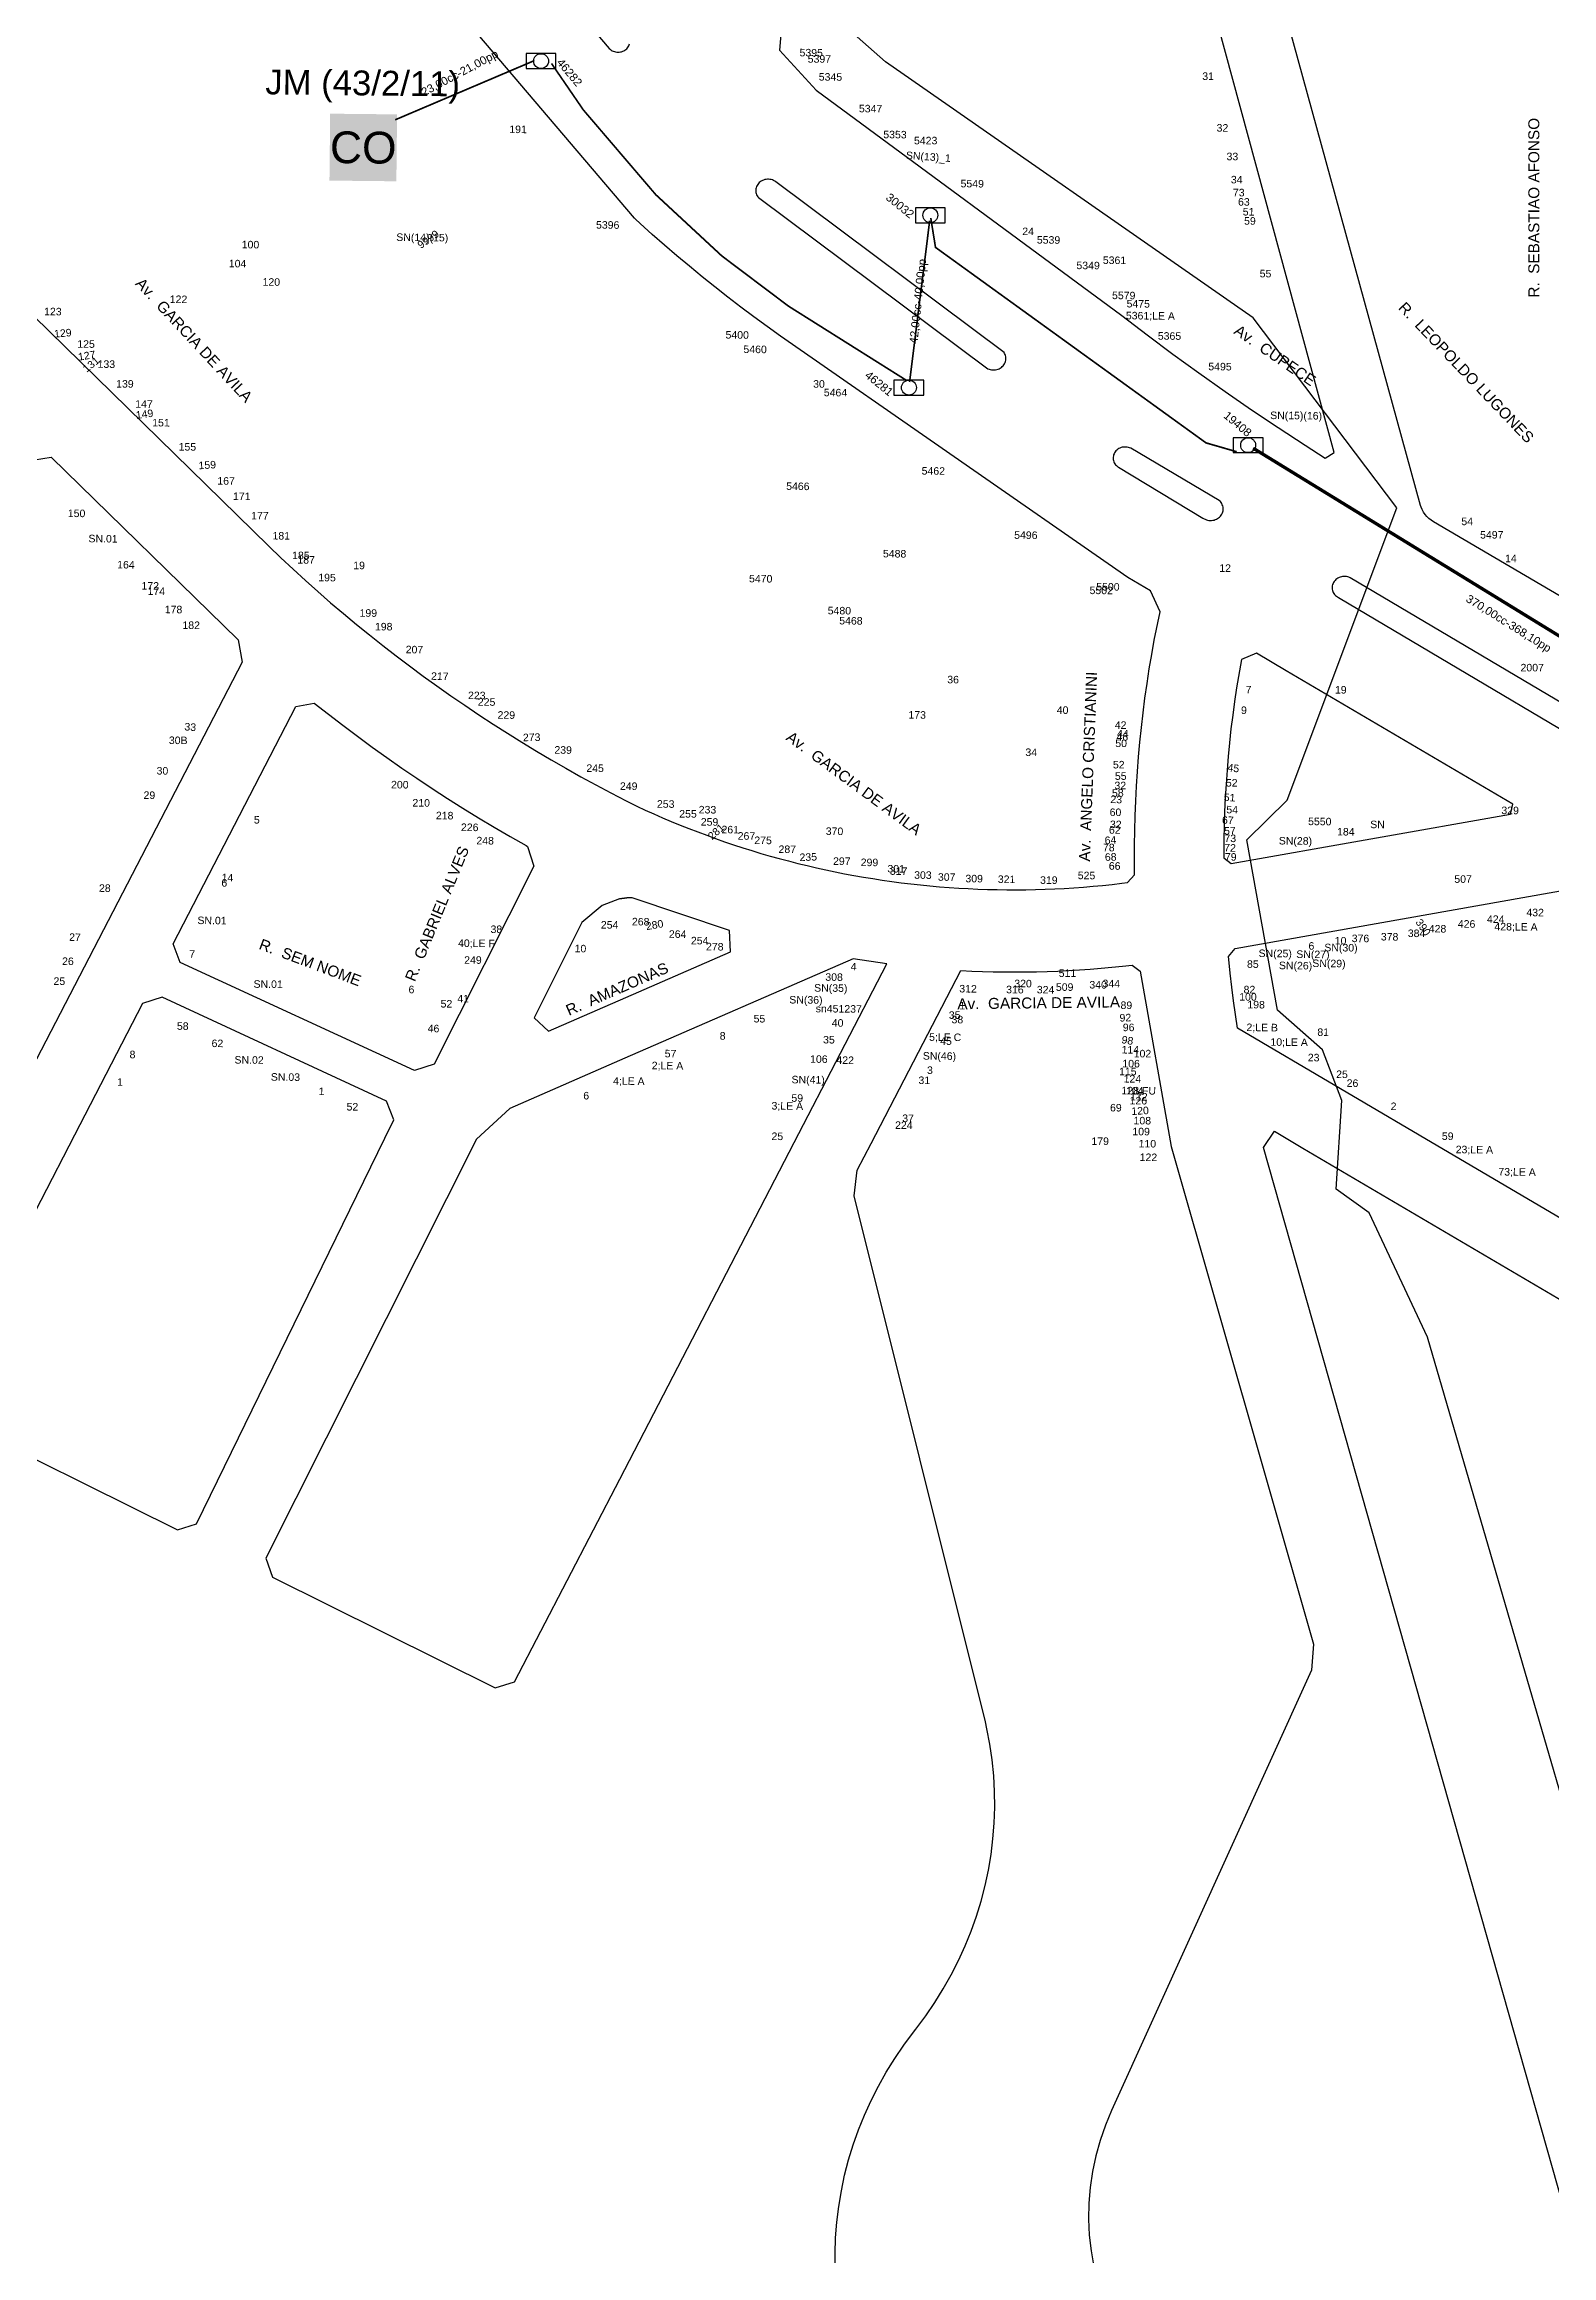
# Model space of a CAD drawing. Header units: millimetres. Extents: x -46.6554 to -46.6319, y -23.689 to -23.6746.
# Drawn here: x -46.640212 to -46.637729, y -23.684082 to -23.680438 of the extents above; entities that cross this region are included whole.
import ezdxf
from ezdxf.enums import TextEntityAlignment as Align

# ---------------------------------------------------------------- set-up
doc = ezdxf.new("R2010")
doc.units = ezdxf.units.MM
for name, color, linetype in [('building_parcel_Line', 7, 'Continuous'), ('Duct_Bank_label', 7, 'Continuous'), ('Line_of_Ducts', 7, 'Continuous'), ('Lot_label', 7, 'Continuous'), ('Manhole', 7, 'Continuous'), ('Manhole_label', 7, 'Continuous'), ('Site_Holder', 7, 'Continuous'), ('Site_Holder_label', 7, 'Continuous'), ('Street_label', 7, 'Continuous')]:
    doc.layers.add(name, color=color, linetype=linetype)
doc.styles.add('SansSerif', font='sanss___.ttf', dxfattribs={"height": 8})
doc.styles.get("Standard").update_dxf_attribs({"font": 'arial.ttf', "height": 1.006})

# ---------------------------------------------------------------- blocks, each defined once
blk = doc.blocks.new('MANHOLE_USA')
at = {"color": 0, "linetype": 'ByBlock'}
for p, q in [((1.82, 0.91), (-1.82, 0.91)), ((-1.82, 0.91), (-1.82, -0.91)), ((1.82, -0.91), (1.82, 0.91)), ((-1.82, -0.91), (1.82, -0.91))]:
    blk.add_line(p, q, dxfattribs=at)
blk.add_circle((0, 0), 0.908, dxfattribs=at)
blk = doc.blocks.new('CO_HEADEND')
at = {"linetype": 'Continuous'}
blk.add_hatch(color=0, dxfattribs=at).paths.add_polyline_path([(-0.00769, 0.00783), (-0.00769, -0.00817), (0.00831, -0.00817), (0.00831, 0.00783)])
at = {"color": 250, "linetype": 'Continuous', "style": 'SansSerif'}
blk.add_text('CO', height=0.0076, dxfattribs=at).set_placement((0.00031, -0.00017), align=Align.MIDDLE_CENTER)

msp = doc.modelspace()

# ---------------------------------------------------------------- linework, layer by layer
at = {"layer": 'building_parcel_Line', "color": 7, "linetype": 'Continuous', "transparency": 33554687}
for points in [[(-46.6375121, -23.6840142), (-46.6379333, -23.6825686), (-46.6380294, -23.6823639), (-46.6380841, -23.6823246), (-46.6380746, -23.6821786), (-46.6381063, -23.6820951), (-46.6381806, -23.68203), (-46.6382313, -23.6817494), (-46.6381648, -23.681684), (-46.6379838, -23.6812023), (-46.6382207, -23.6808891), (-46.6388264, -23.6804675), (-46.6390778, -23.6802448), (-46.6398857, -23.6792439), (-46.6403538, -23.6786957), (-46.6405798, -23.6784228), (-46.640765, -23.6782052)], [(-46.6404631, -23.6806586), (-46.6398426, -23.6812653), (-46.6398227, -23.6812844), (-46.6398025, -23.6813032), (-46.6397821, -23.6813219), (-46.6397614, -23.6813403), (-46.6397405, -23.6813585), (-46.6397194, -23.6813764), (-46.6396981, -23.6813942), (-46.6396765, -23.6814117), (-46.6396548, -23.681429), (-46.6396328, -23.681446), (-46.6396106, -23.6814628), (-46.6395881, -23.6814794), (-46.6395655, -23.6814957), (-46.6395427, -23.6815118), (-46.6395197, -23.6815276), (-46.6394964, -23.6815432), (-46.639473, -23.6815585), (-46.6394494, -23.6815736), (-46.6394256, -23.6815884), (-46.6394016, -23.681603), (-46.6393774, -23.6816173), (-46.6393531, -23.6816314), (-46.6393285, -23.6816452), (-46.6393038, -23.6816587), (-46.639279, -23.681672), (-46.6392539, -23.6816849), (-46.6392503, -23.6816868), (-46.6392363, -23.6816935), (-46.6392222, -23.6817001), (-46.6392079, -23.6817065), (-46.6391936, -23.6817128), (-46.6391793, -23.6817189), (-46.6391648, -23.6817249), (-46.6391503, -23.6817307), (-46.6391357, -23.6817363), (-46.639121, -23.6817418), (-46.6391063, -23.6817472), (-46.6390915, -23.6817524), (-46.6390766, -23.6817574), (-46.6390617, -23.6817622), (-46.6390467, -23.6817669), (-46.6390317, -23.6817715), (-46.6390166, -23.6817759), (-46.6390014, -23.6817801), (-46.6389862, -23.6817841), (-46.6389709, -23.681788), (-46.6389556, -23.6817918), (-46.6389403, -23.6817953), (-46.6389249, -23.6817987), (-46.6389094, -23.681802), (-46.6388939, -23.681805), (-46.6388784, -23.6818079), (-46.6388629, -23.6818107), (-46.6388473, -23.6818132), (-46.6388317, -23.6818156), (-46.638816, -23.6818179), (-46.6388003, -23.6818199), (-46.6387846, -23.6818218), (-46.6387689, -23.6818236), (-46.6387532, -23.6818251), (-46.6387374, -23.6818265), (-46.6387216, -23.6818277), (-46.6387058, -23.6818288), (-46.63869, -23.6818297), (-46.6386742, -23.6818304), (-46.6386584, -23.6818309), (-46.6386426, -23.6818313), (-46.6386267, -23.6818315), (-46.6386109, -23.6818316), (-46.6385951, -23.6818314), (-46.6385792, -23.6818311), (-46.6385634, -23.6818307), (-46.6385476, -23.68183), (-46.6385318, -23.6818292), (-46.638516, -23.6818282), (-46.6385002, -23.6818271), (-46.6384844, -23.6818258), (-46.6384687, -23.6818243), (-46.6384529, -23.6818226), (-46.6384372, -23.6818208), (-46.6384279, -23.6818196), (-46.6384159, -23.6818067), (-46.6384162, -23.6817824), (-46.6384161, -23.6817581), (-46.6384158, -23.6817338), (-46.6384151, -23.6817095), (-46.6384142, -23.6816852), (-46.6384129, -23.681661), (-46.6384113, -23.6816367), (-46.6384094, -23.6816125), (-46.6384073, -23.6815883), (-46.6384048, -23.6815641), (-46.638402, -23.6815399), (-46.6383989, -23.6815158), (-46.6383955, -23.6814917), (-46.6383918, -23.6814677), (-46.6383877, -23.6814437), (-46.6383836, -23.6814204), (-46.6383739, -23.6813734), (-46.63839, -23.681339), (-46.6384273, -23.6813171), (-46.6389993, -23.6809194), (-46.6390214, -23.6809036), (-46.6390432, -23.6808877), (-46.6390649, -23.6808715), (-46.6390864, -23.680855), (-46.6391076, -23.6808383), (-46.6391287, -23.6808214), (-46.6391495, -23.6808043), (-46.6391701, -23.680787), (-46.6391905, -23.6807694), (-46.6392107, -23.6807516), (-46.6392306, -23.6807336), (-46.6392384, -23.6807265), (-46.6392399, -23.6807251), (-46.6392384, -23.6807265), (-46.6392399, -23.6807251), (-46.6392384, -23.6807265), (-46.6392399, -23.6807251), (-46.6398724, -23.6799811)], [(-46.6375541, -23.6814424), (-46.6379236, -23.6812253), (-46.6379276, -23.6812227), (-46.6379312, -23.6812198), (-46.6379346, -23.6812165), (-46.6379375, -23.681213), (-46.6379401, -23.6812092), (-46.6379422, -23.6812052), (-46.6379439, -23.681201), (-46.6379448, -23.6811983), (-46.6382082, -23.6802394), (-46.6382141, -23.6802157), (-46.6382216, -23.6801924), (-46.6382307, -23.6801696), (-46.6382414, -23.6801474), (-46.6382536, -23.6801259), (-46.6382673, -23.6801051), (-46.6382823, -23.6800852), (-46.6382988, -23.6800662), (-46.6383165, -23.6800482), (-46.6383354, -23.6800313), (-46.6383555, -23.6800156), (-46.6383766, -23.680001), (-46.6383832, -23.6799969)], [(-46.639582, -23.6800917), (-46.6392814, -23.6804454), (-46.63928, -23.6804467), (-46.6392784, -23.6804479), (-46.6392767, -23.680449), (-46.6392749, -23.6804498), (-46.6392731, -23.6804505), (-46.6392711, -23.680451), (-46.6392691, -23.6804514), (-46.6392671, -23.6804515), (-46.6392651, -23.6804514), (-46.6392631, -23.6804511), (-46.6392611, -23.6804507), (-46.6392592, -23.68045), (-46.6392574, -23.6804492), (-46.6392557, -23.6804482), (-46.6392541, -23.6804471), (-46.6392527, -23.6804458), (-46.6392514, -23.6804444), (-46.6392502, -23.6804428), (-46.6392493, -23.6804412), (-46.6392485, -23.6804394), (-46.639248, -23.6804376)], [(-46.6384372, -23.6808855), (-46.6383952, -23.6809174), (-46.6383529, -23.6809488), (-46.6383101, -23.6809799), (-46.6382669, -23.6810104), (-46.6382234, -23.6810405), (-46.6381795, -23.6810701), (-46.6381352, -23.6810992), (-46.638102, -23.6811206), (-46.6380873, -23.6811108), (-46.6383181, -23.6802612)], [(-46.6389985, -23.6804158), (-46.6390012, -23.6804479), (-46.6389405, -23.6805141), (-46.6384372, -23.6808855)], [(-46.6390072, -23.6806649), (-46.6390089, -23.6806638), (-46.6390107, -23.6806628), (-46.6390127, -23.680662), (-46.6390147, -23.6806614), (-46.6390168, -23.680661), (-46.6390189, -23.6806608), (-46.639021, -23.6806608), (-46.6390231, -23.6806611), (-46.6390252, -23.6806615), (-46.6390272, -23.6806621), (-46.6390291, -23.6806629), (-46.639031, -23.6806639), (-46.6390327, -23.680665), (-46.6390343, -23.6806664), (-46.6390357, -23.6806678), (-46.6390369, -23.6806694), (-46.639038, -23.6806711), (-46.6390388, -23.6806729), (-46.6390395, -23.6806748), (-46.6390399, -23.6806767), (-46.6390401, -23.6806786), (-46.6390401, -23.6806806), (-46.6390398, -23.6806825), (-46.6390394, -23.6806844), (-46.6390387, -23.6806863), (-46.6390378, -23.6806881), (-46.6390368, -23.6806898), (-46.6390357, -23.6806911), (-46.6386577, -23.6809731), (-46.6386557, -23.6809739), (-46.6386537, -23.6809745), (-46.6386516, -23.6809749), (-46.6386494, -23.6809751), (-46.6386473, -23.6809751), (-46.6386452, -23.6809749), (-46.6386431, -23.6809744), (-46.638641, -23.6809738), (-46.6386391, -23.680973), (-46.6386372, -23.680972), (-46.6386355, -23.6809709), (-46.6386339, -23.6809695), (-46.6386325, -23.6809681), (-46.6386312, -23.6809665), (-46.6386302, -23.6809648), (-46.6386293, -23.680963), (-46.6386287, -23.6809611), (-46.6386282, -23.6809591), (-46.638628, -23.6809572), (-46.638628, -23.6809552), (-46.6386283, -23.6809532), (-46.6386287, -23.6809513), (-46.6386294, -23.6809495), (-46.6386303, -23.6809477), (-46.638631, -23.6809465), (-46.6390072, -23.6806649)], [(-46.6404749, -23.6816), (-46.6402284, -23.6811229), (-46.6402011, -23.681119), (-46.6398928, -23.6814199), (-46.6398865, -23.6814567), (-46.6402806, -23.6822175)], [(-46.6382764, -23.6811904), (-46.6384223, -23.6811041), (-46.6384242, -23.6811033), (-46.6384261, -23.6811027), (-46.6384281, -23.6811023), (-46.6384302, -23.681102), (-46.6384322, -23.681102), (-46.6384343, -23.6811021), (-46.6384363, -23.6811025), (-46.6384383, -23.681103), (-46.6384402, -23.6811038), (-46.638442, -23.6811047), (-46.6384437, -23.6811057), (-46.6384453, -23.681107), (-46.6384467, -23.6811084), (-46.6384479, -23.6811099), (-46.638449, -23.6811115), (-46.6384499, -23.6811132), (-46.6384506, -23.681115), (-46.638451, -23.6811168), (-46.6384513, -23.6811187), (-46.6384514, -23.6811206), (-46.6384512, -23.6811225), (-46.6384508, -23.6811244), (-46.6384502, -23.6811262), (-46.6384494, -23.681128), (-46.6384484, -23.6811296), (-46.6384473, -23.6811312), (-46.6384459, -23.6811326), (-46.6384444, -23.6811339), (-46.6384428, -23.6811351), (-46.6384427, -23.6811351), (-46.6383034, -23.681219), (-46.6383016, -23.6812201), (-46.6382997, -23.6812211), (-46.6382977, -23.6812219), (-46.6382957, -23.6812225), (-46.6382936, -23.6812229), (-46.6382914, -23.681223), (-46.6382893, -23.681223), (-46.6382871, -23.6812228), (-46.638285, -23.6812224), (-46.638283, -23.6812217), (-46.638281, -23.6812209), (-46.6382792, -23.6812199), (-46.6382775, -23.6812187), (-46.6382759, -23.6812174), (-46.6382744, -23.6812159), (-46.6382732, -23.6812142), (-46.6382721, -23.6812125), (-46.6382713, -23.6812107), (-46.6382706, -23.6812088), (-46.6382702, -23.6812069), (-46.63827, -23.6812049), (-46.6382701, -23.6812029), (-46.6382703, -23.6812009), (-46.6382708, -23.681199), (-46.6382715, -23.6811971), (-46.6382724, -23.6811953), (-46.6382735, -23.6811936), (-46.6382747, -23.681192), (-46.6382762, -23.6811906), (-46.6382764, -23.6811904)], [(-46.6374635, -23.681671), (-46.638061, -23.6813176), (-46.6380629, -23.6813167), (-46.6380649, -23.6813161), (-46.6380669, -23.6813156), (-46.638069, -23.6813154), (-46.6380711, -23.6813153), (-46.6380732, -23.6813155), (-46.6380753, -23.6813159), (-46.6380773, -23.6813164), (-46.6380792, -23.6813172), (-46.6380811, -23.6813181), (-46.6380828, -23.6813192), (-46.6380844, -23.6813204), (-46.6380858, -23.6813219), (-46.6380871, -23.6813234), (-46.6380882, -23.681325), (-46.6380891, -23.6813268), (-46.6380898, -23.6813286), (-46.6380903, -23.6813305), (-46.6380906, -23.6813324), (-46.6380906, -23.6813344), (-46.6380904, -23.6813363), (-46.6380901, -23.6813382), (-46.6380895, -23.6813401), (-46.6380886, -23.6813418), (-46.6380876, -23.6813435), (-46.6380865, -23.6813451), (-46.6380851, -23.6813466), (-46.6380836, -23.6813479), (-46.6380819, -23.6813491), (-46.6380801, -23.6813501), (-46.6380799, -23.6813502), (-46.6374909, -23.6816993)], [(-46.6382399, -23.681452), (-46.638248, -23.6814987), (-46.6382513, -23.6815213), (-46.6382544, -23.6815439), (-46.6382572, -23.6815666), (-46.6382596, -23.6815893), (-46.6382618, -23.681612), (-46.6382637, -23.6816347), (-46.6382653, -23.6816575), (-46.6382667, -23.6816802), (-46.6382677, -23.681703), (-46.6382685, -23.6817258), (-46.6382689, -23.6817486), (-46.6382691, -23.6817714), (-46.6382691, -23.6817789), (-46.6382568, -23.6817882), (-46.6377965, -23.6817067), (-46.6377931, -23.6816903), (-46.6381662, -23.6814707), (-46.6382153, -23.6814418), (-46.6382399, -23.681452)], [(-46.6397979, -23.6815296), (-46.6397678, -23.6815238), (-46.6397442, -23.6815423), (-46.6397205, -23.6815605), (-46.6396965, -23.6815785), (-46.6396723, -23.6815963), (-46.6396479, -23.6816137), (-46.6396232, -23.6816309), (-46.6395984, -23.6816479), (-46.6395733, -23.6816645), (-46.639548, -23.6816809), (-46.6395225, -23.6816971), (-46.6394968, -23.6817129), (-46.6394709, -23.6817285), (-46.6394448, -23.6817438), (-46.6394186, -23.6817588), (-46.6394164, -23.68176), (-46.6394059, -23.6817928), (-46.63957, -23.6821188), (-46.6396022, -23.6821292), (-46.6399884, -23.6819512), (-46.6399998, -23.6819207), (-46.6397979, -23.6815296)], [(-46.6379069, -23.6822595), (-46.6382464, -23.6820596), (-46.6382499, -23.682037), (-46.638253, -23.6820144), (-46.6382559, -23.6819918), (-46.6382585, -23.6819691), (-46.6382609, -23.6819464), (-46.6382613, -23.6819417), (-46.6382502, -23.6819282), (-46.637612, -23.6818153), (-46.6375673, -23.6818232), (-46.6374255, -23.6819066), (-46.6374052, -23.6819413), (-46.6374092, -23.6822647), (-46.6374125, -23.6825277), (-46.6374334, -23.6825381), (-46.6379069, -23.6822595)], [(-46.6392523, -23.681845), (-46.6392649, -23.6818465), (-46.6392523, -23.681845), (-46.6392649, -23.6818465), (-46.639293, -23.6818577), (-46.6393265, -23.6818855), (-46.6394053, -23.6820428), (-46.6393815, -23.6820644), (-46.6392544, -23.682009), (-46.6390815, -23.6819336), (-46.6390832, -23.6818987), (-46.6392436, -23.6818446), (-46.6392523, -23.681845)], [(-46.6395, -23.6822426), (-46.6398475, -23.682933), (-46.6398362, -23.6829642), (-46.6394694, -23.6831462), (-46.6394374, -23.6831365), (-46.6392643, -23.6828026), (-46.6389768, -23.6822481), (-46.6388241, -23.6819536), (-46.6388795, -23.6819455), (-46.6392556, -23.6821092), (-46.6394452, -23.6821917), (-46.6395, -23.6822426)], [(-46.6389091, -23.6841045), (-46.6389094, -23.6840785), (-46.6389085, -23.6840526), (-46.6389065, -23.6840267), (-46.6389034, -23.6840008), (-46.6388991, -23.6839752), (-46.6388937, -23.6839497), (-46.6388872, -23.6839244), (-46.6388795, -23.6838994), (-46.6388708, -23.6838747), (-46.638861, -23.6838503), (-46.6388501, -23.6838264), (-46.6388381, -23.6838029), (-46.6388251, -23.6837798), (-46.6388111, -23.6837572), (-46.6387962, -23.6837352), (-46.6387802, -23.6837138), (-46.6387762, -23.6837086), (-46.6387602, -23.6836871), (-46.6387452, -23.6836651), (-46.6387311, -23.6836425), (-46.6387181, -23.6836194), (-46.6387061, -23.6835958), (-46.6386951, -23.6835718), (-46.6386853, -23.6835475), (-46.6386765, -23.6835227), (-46.6386688, -23.6834977), (-46.6386622, -23.6834724), (-46.6386568, -23.6834468), (-46.6386524, -23.6834211), (-46.6386493, -23.6833952), (-46.6386472, -23.6833693), (-46.6386463, -23.6833433), (-46.6386466, -23.6833172), (-46.638648, -23.6832912), (-46.6386506, -23.6832653), (-46.6386543, -23.6832395), (-46.6386592, -23.6832139), (-46.6386617, -23.6832025), (-46.6388778, -23.682336), (-46.6388728, -23.6822937), (-46.6388498, -23.6822495), (-46.6387022, -23.6819647), (-46.6386844, -23.6819655), (-46.6386667, -23.6819662), (-46.6386489, -23.6819666), (-46.6386311, -23.6819669), (-46.6386133, -23.681967), (-46.6385955, -23.6819669), (-46.6385778, -23.6819666), (-46.63856, -23.6819661), (-46.6385422, -23.6819654), (-46.6385245, -23.6819645), (-46.6385067, -23.6819634), (-46.638489, -23.6819622), (-46.6384713, -23.6819607), (-46.6384536, -23.6819591), (-46.6384359, -23.6819573), (-46.6384199, -23.6819555), (-46.6384067, -23.6819654), (-46.6383555, -23.6822547)], [(-46.6396515, -23.682241), (-46.6396366, -23.6822104), (-46.6396484, -23.6821797), (-46.640018, -23.6820085), (-46.6400504, -23.6820187), (-46.6401624, -23.6822356), (-46.6403847, -23.6826663), (-46.6403879, -23.6826892), (-46.6403737, -23.6826974), (-46.6399931, -23.6828863), (-46.6399614, -23.6828764), (-46.6396515, -23.682241)], [(-46.6383555, -23.6822547), (-46.6381212, -23.6830747), (-46.6381244, -23.6831174), (-46.6384538, -23.6838427), (-46.638464, -23.6838673), (-46.6384727, -23.6838923), (-46.6384798, -23.6839177), (-46.6384852, -23.6839435), (-46.638489, -23.6839695), (-46.6384912, -23.6839957), (-46.6384917, -23.684022), (-46.6384906, -23.6840482), (-46.6384877, -23.6840743), (-46.6384833, -23.6841003)], [(-46.6376199, -23.6843174), (-46.6382037, -23.6822563), (-46.6381857, -23.6822293), (-46.6381386, -23.682257), (-46.6374572, -23.6826581), (-46.6374419, -23.6826923), (-46.6375648, -23.6831989)]]:
    msp.add_lwpolyline(points, dxfattribs=at)
at = {"layer": 'Line_of_Ducts', "color": 4, "linetype": 'Continuous', "transparency": 33554687}
for points, const_width in [([(-46.6396342, -23.6805629), (-46.6394048, -23.6804653)], 0.00000273), ([(-46.6393767, -23.68047), (-46.6393242, -23.6805466), (-46.6392048, -23.6806863), (-46.639096, -23.6807872), (-46.6389861, -23.68087), (-46.6387919, -23.6809922)], 0.00000273), ([(-46.6387536, -23.6807291), (-46.6387867, -23.6809951)], 0.00000273), ([(-46.6387518, -23.6807246), (-46.638744, -23.6807731), (-46.6382983, -23.6810952), (-46.6382478, -23.6811098)], 0.00000273), ([(-46.6382207, -23.6811039), (-46.6373911, -23.681613), (-46.6373199, -23.6816401)], 0.00000549)]:
    msp.add_lwpolyline(points, dxfattribs=dict(at, const_width=const_width))

# ---------------------------------------------------------------- block references
at = {"layer": 'Manhole', "color": 4, "transparency": 33554687, "xscale": 1.352373611542121e-05, "yscale": 1.352373611542121e-05, "zscale": 1.352373611542121e-05}
for p in [(-46.6393939, -23.6804662), (-46.6387525, -23.6807201), (-46.6387878, -23.6810041), (-46.6382289, -23.681099)]:
    msp.add_blockref('MANHOLE_USA', p, dxfattribs=at)
at = {"layer": 'Site_Holder', "color": 4, "transparency": 33554687, "xscale": 0.006890490864635706, "yscale": 0.006890490864635706, "zscale": 0.006890490864635706, "rotation": 359.3999995893257}
msp.add_blockref('CO_HEADEND', (-46.6396889, -23.6806073), dxfattribs=at)

# ---------------------------------------------------------------- texts
at = {"layer": 'Duct_Bank_label', "color": 4, "char_height": 0.000013472, "attachment_point": 2}
for s, insert, rotation in [('23,00cc-21,00pp', (-46.6395311, -23.6804795), 28), ('42,00cc-40,00pp', (-46.6387799, -23.6808611), 84), ('370,00cc-368,10pp', (-46.637796, -23.6813869), 328)]:
    msp.add_mtext(s, dxfattribs=dict(at, insert=insert, rotation=rotation))
at = {"layer": 'Lot_label', "color": 6, "attachment_point": 2}
for s, insert, char_height, rotation in [('5395', (-46.6389487, -23.6804461), 0.00001239, 359.4), ('5345', (-46.638917, -23.680486), 0.00001239, 359.4), ('31', (-46.6382948, -23.6804848), 0.00001239, 359.4), ('5347', (-46.6388509, -23.6805383), 0.00001239, 359.4), ('191', (-46.6394317, -23.6805724), 0.00001239, 359.4), ('5353', (-46.6388107, -23.680581), 0.00001239, 359.4), ('32', (-46.6382712, -23.68057), 0.00001239, 359.4), ('SN(13)_1', (-46.6387553, -23.6806175), 0.00001239, 356.1), ('33', (-46.6382548, -23.6806171), 0.00001239, 359.4), ('34', (-46.6382477, -23.6806553), 0.00001239, 359.4), ('5549', (-46.6386834, -23.6806619), 0.00001239, 359.4), ('63', (-46.6382359, -23.6806919), 0.00001239, 359.4), ('51', (-46.6382281, -23.6807082), 0.00001239, 359.4), ('59', (-46.6382259, -23.6807233), 0.00001239, 359.4), ('100', (-46.6398725, -23.6807623), 0.00001239, 359.4), ('SN(14)(15)', (-46.6395895, -23.6807505), 0.00001239, 359.4), ('9999', (-46.6395834, -23.6807547), 0.00001239, 35.1), ('5396', (-46.639284, -23.6807299), 0.00001239, 359.4), ('5539', (-46.6385577, -23.6807546), 0.00001239, 359.4), ('104', (-46.6398938, -23.6807936), 0.00001239, 359.4), ('5349', (-46.6384925, -23.6807967), 0.00001239, 359.4), ('5361', (-46.638449, -23.6807881), 0.00001239, 359.4), ('120', (-46.6398382, -23.6808239), 0.00001239, 359.4), ('55', (-46.6382002, -23.6808101), 0.00001239, 359.4), ('123', (-46.6401981, -23.6808726), 0.00001239, 359.4), ('122', (-46.6399911, -23.6808524), 0.00001239, 359.4), ('5579', (-46.6384338, -23.6808461), 0.00001239, 359.4), ('5475', (-46.6384099, -23.6808598), 0.00001239, 359.4), ('129', (-46.6401823, -23.6809082), 0.00001239, 4.8), ('5361;LE A', (-46.6383899, -23.6808796), 0.00001239, 359.4), ('125', (-46.6401434, -23.6809261), 0.00001239, 359.4), ('127', (-46.6401433, -23.6809453), 0.00001239, 8.9), ('5400', (-46.6390706, -23.6809111), 0.00001239, 359.4), ('5460', (-46.6390411, -23.6809349), 0.00001239, 359.4), ('5365', (-46.6383584, -23.6809129), 0.00001239, 359.4), ('131', (-46.6401391, -23.6809612), 0.00001239, 38.6), ('133', (-46.64011, -23.6809592), 0.00001239, 359.4), ('5495', (-46.6382752, -23.6809633), 0.00001239, 359.4), ('139', (-46.6400794, -23.6809917), 0.00001239, 359.4), ('5464', (-46.6389087, -23.6810061), 0.00001239, 359.4), ('147', (-46.640048, -23.681025), 0.00001239, 359.4), ('149', (-46.640048, -23.6810416), 0.00001239, 7.6), ('151', (-46.64002, -23.6810557), 0.00001239, 359.4), ('SN(15)(16)', (-46.6381498, -23.681044), 0.00001239, 359.4), ('155', (-46.6399765, -23.6810955), 0.00001239, 359.4), ('159', (-46.6399442, -23.6811255), 0.00001239, 3.6), ('167', (-46.6399127, -23.6811517), 0.00001239, 359.4), ('5466', (-46.6389707, -23.6811605), 0.00001239, 359.4), ('5462', (-46.6387475, -23.6811352), 0.00001239, 359.4), ('171', (-46.6398868, -23.681177), 0.00001239, 359.4), ('150', (-46.640159, -23.6812051), 0.00001239, 359.4), ('177', (-46.639857, -23.681209), 0.00001239, 359.4), ('SN.01', (-46.6401154, -23.6812468), 0.00001239, 359.4), ('181', (-46.6398218, -23.6812421), 0.00001239, 359.4), ('185', (-46.6397895, -23.6812744), 0.00001239, 359.4), ('5488', (-46.6388113, -23.6812716), 0.00001239, 359.4), ('5496', (-46.6385951, -23.681241), 0.00001239, 359.4), ('164', (-46.6400777, -23.6812898), 0.00001239, 359.4), ('187', (-46.6397809, -23.6812817), 0.00001239, 359.4), ('195', (-46.6397464, -23.6813109), 0.00001239, 359.4), ('172', (-46.6400377, -23.6813246), 0.00001239, 359.4), ('174', (-46.6400277, -23.6813333), 0.00001239, 359.4), ('5470', (-46.6390319, -23.6813128), 0.00001239, 359.4), ('5502', (-46.6384709, -23.6813321), 0.00001239, 359.4), ('5500', (-46.6384599, -23.6813261), 0.00001239, 359.4), ('178', (-46.6399993, -23.6813635), 0.00001239, 359.4), ('199', (-46.6396784, -23.6813693), 0.00001239, 359.4), ('5480', (-46.6389023, -23.6813654), 0.00001239, 359.4), ('5468', (-46.6388833, -23.6813821), 0.00001239, 359.4), ('182', (-46.6399702, -23.6813894), 0.00001239, 359.4), ('207', (-46.6396024, -23.6814296), 0.00001239, 359.4), ('217', (-46.6395605, -23.6814735), 0.00001239, 358.5), ('36', (-46.6387149, -23.681479), 0.00001239, 359.4), ('223', (-46.6394997, -23.6815051), 0.00001239, 359.4), ('225', (-46.6394835, -23.6815159), 0.00001239, 359.4), ('40', (-46.6385345, -23.6815293), 0.00001239, 359.4), ('9', (-46.6382358, -23.6815295), 0.0000124, 359.4), ('33', (-46.6399714, -23.6815571), 0.00001239, 356.4), ('229', (-46.639451, -23.6815374), 0.00001239, 359.4), ('173', (-46.6387741, -23.6815372), 0.00001239, 359.4), ('30B', (-46.6399916, -23.6815791), 0.00001239, 359.4), ('273', (-46.6394095, -23.6815741), 0.00001239, 1.5), ('239', (-46.6393574, -23.681595), 0.00001239, 359.4), ('34', (-46.6385862, -23.6815988), 0.00001239, 359.4), ('50', (-46.6384381, -23.681584), 0.00001239, 359.4), ('46', (-46.6384362, -23.6815734), 0.00001239, 359.4), ('44', (-46.6384353, -23.6815682), 0.00001239, 359.4), ('30', (-46.6400176, -23.6816293), 0.00001239, 359.4), ('245', (-46.6393047, -23.681625), 0.00001239, 359.4), ('45', (-46.6382524, -23.6816248), 0.00001239, 352.9), ('29', (-46.6400391, -23.6816695), 0.00001239, 359.4), ('200', (-46.6396265, -23.6816522), 0.00001239, 359.4), ('249', (-46.6392494, -23.6816546), 0.00001239, 359.4), ('58', (-46.6384438, -23.6816658), 0.00001239, 1.5), ('32', (-46.6384395, -23.6816535), 0.00001239, 359.4), ('51', (-46.6382591, -23.6816733), 0.00001239, 356.6), ('5', (-46.6398621, -23.68171), 0.0000124, 359.4), ('210', (-46.6395913, -23.6816821), 0.00001239, 359.4), ('218', (-46.6395526, -23.6817031), 0.00001239, 359.4), ('253', (-46.6391884, -23.681684), 0.00001239, 359.4), ('255', (-46.6391517, -23.6817002), 0.00001239, 359.4), ('233', (-46.6391196, -23.6816934), 0.00001239, 359.4), ('60', (-46.6384474, -23.6816976), 0.00001239, 359.4), ('23', (-46.6384459, -23.6816765), 0.00001239, 357.3), ('67', (-46.6382621, -23.6817106), 0.00001239, 357.6), ('54', (-46.6382551, -23.6816933), 0.00001239, 359.4), ('329', (-46.6377972, -23.6816946), 0.00001239, 359.4), ('226', (-46.6395113, -23.6817224), 0.00001239, 359.4), ('248', (-46.6394859, -23.6817444), 0.00001239, 359.4), ('259', (-46.6391162, -23.6817135), 0.00001239, 359.4), ('281', (-46.6391096, -23.6817311), 0.00001239, 41.9), ('261', (-46.6390821, -23.6817262), 0.00001239, 359.4), ('267', (-46.6390554, -23.6817367), 0.00001239, 359.4), ('275', (-46.639028, -23.6817439), 0.00001239, 359.4), ('370', (-46.6389103, -23.6817289), 0.00001239, 359.4), ('64', (-46.6384561, -23.6817435), 0.00001239, 3.7), ('62', (-46.6384486, -23.6817268), 0.00001239, 359.4), ('32', (-46.6384469, -23.6817176), 0.00001239, 359.4), ('57', (-46.6382591, -23.6817281), 0.00001239, 1.3), ('SN(28)', (-46.6381509, -23.6817447), 0.00001239, 359.4), ('5550', (-46.6381108, -23.6817128), 0.00001239, 359.4), ('184', (-46.6380679, -23.6817297), 0.00001239, 359.4), ('SN', (-46.6380157, -23.6817177), 0.00001239, 359.4), ('287', (-46.6389881, -23.6817586), 0.00001239, 359.4), ('235', (-46.6389539, -23.6817714), 0.00001239, 2.2), ('297', (-46.6388983, -23.6817782), 0.00001239, 359.4), ('299', (-46.6388527, -23.6817802), 0.00001239, 359.4), ('78', (-46.6384584, -23.6817557), 0.00001239, 359.1), ('68', (-46.6384555, -23.6817713), 0.00001239, 1.5), ('72', (-46.6382585, -23.6817562), 0.00001239, 357.6), ('6', (-46.6399157, -23.6818139), 0.0000124, 359.4), ('14', (-46.6399105, -23.6818053), 0.00001239, 359.4), ('301', (-46.6388087, -23.6817907), 0.00001239, 359.4), ('317', (-46.6388047, -23.6817946), 0.00001239, 359.4), ('303', (-46.6387647, -23.6818011), 0.00001239, 359.4), ('307', (-46.6387255, -23.6818044), 0.00001239, 359.4), ('309', (-46.6386802, -23.6818069), 0.00001239, 359.4), ('321', (-46.6386268, -23.681808), 0.00001239, 359.4), ('319', (-46.6385572, -23.6818094), 0.00001239, 359.4), ('525', (-46.6384951, -23.6818018), 0.00001239, 359.4), ('66', (-46.6384487, -23.681786), 0.00001239, 359.4), ('28', (-46.6401125, -23.6818226), 0.00001239, 359.4), ('SN.01', (-46.6399359, -23.6818759), 0.00001239, 359.4), ('254', (-46.6392808, -23.6818831), 0.00001239, 359.4), ('268', (-46.6392296, -23.6818779), 0.00001239, 359.4), ('280', (-46.6392078, -23.6818833), 0.00001239, 9.9), ('390', (-46.6379354, -23.6818898), 0.00001239, 304.6), ('428', (-46.6379168, -23.6818895), 0.00001239, 359.4), ('426', (-46.6378689, -23.6818816), 0.00001239, 359.4), ('424', (-46.637821, -23.6818738), 0.00001239, 359.4), ('428;LE A', (-46.6377875, -23.6818863), 0.00001239, 359.4), ('432', (-46.637756, -23.6818628), 0.00001239, 359.4), ('27', (-46.6401616, -23.6819035), 0.00001239, 358.3), ('40;LE F', (-46.6395003, -23.6819135), 0.00001239, 359.4), ('10', (-46.6393289, -23.6819222), 0.00001239, 359.4), ('264', (-46.6391688, -23.6818984), 0.00001239, 359.4), ('278', (-46.6391076, -23.6819191), 0.00001239, 359.4), ('SN(25)', (-46.6381842, -23.6819302), 0.00001239, 359.4), ('6', (-46.6381246, -23.6819178), 0.0000124, 359.4), ('SN(30)', (-46.6380759, -23.6819207), 0.00001239, 359.4), ('10', (-46.6380765, -23.6819092), 0.00001239, 359.4), ('376', (-46.6380438, -23.6819055), 0.00001239, 359.4), ('378', (-46.6379958, -23.6819028), 0.00001239, 359.4), ('384', (-46.6379514, -23.6818971), 0.00001239, 359.4), ('26', (-46.6401733, -23.6819431), 0.00001239, 359.4), ('7', (-46.6399686, -23.6819312), 0.0000124, 359.4), ('4', (-46.6388789, -23.6819521), 0.0000124, 359.4), ('85', (-46.6382211, -23.6819478), 0.00001239, 359.4), ('SN(26)', (-46.6381507, -23.6819502), 0.00001239, 359.4), ('SN(27)', (-46.6381221, -23.6819317), 0.00001239, 359.4), ('SN(29)', (-46.6380957, -23.6819467), 0.00001239, 359.4), ('25', (-46.6401874, -23.6819759), 0.00001239, 359.4), ('SN.01', (-46.6398434, -23.6819808), 0.00001239, 359.4), ('6', (-46.6396073, -23.6819896), 0.0000124, 359.4), ('SN(35)', (-46.6389164, -23.6819872), 0.00001239, 359.4), ('308', (-46.638911, -23.6819692), 0.00001239, 359.4), ('312', (-46.6386903, -23.6819884), 0.00001239, 359.4), ('316', (-46.6386131, -23.6819898), 0.00001239, 359.4), ('320', (-46.6385997, -23.6819798), 0.00001239, 359.4), ('324', (-46.6385626, -23.68199), 0.00001239, 359.4), ('340', (-46.638476, -23.6819819), 0.00001239, 359.4), ('344', (-46.6384543, -23.6819799), 0.00001239, 359.4), ('52', (-46.6395497, -23.6820132), 0.00001239, 359.4), ('55', (-46.639034, -23.6820378), 0.00001239, 359.4), ('SN(36)', (-46.6389574, -23.6820067), 0.00001239, 359.4), ('sn451237', (-46.6389033, -23.6820214), 0.00001239, 359.4), ('38', (-46.6387079, -23.6820392), 0.00001239, 359.4), ('1', (-46.6387, -23.6820163), 0.0000124, 359.4), ('92', (-46.6384314, -23.6820361), 0.00001239, 2.1), ('89', (-46.6384295, -23.6820156), 0.00001239, 359.4), ('198', (-46.6382157, -23.6820146), 0.00001239, 359.4), ('58', (-46.6399841, -23.6820499), 0.00001239, 359.4), ('46', (-46.639571, -23.6820539), 0.00001239, 359.4), ('8', (-46.6390946, -23.6820661), 0.0000124, 359.4), ('35', (-46.6389195, -23.6820724), 0.00001239, 359.4), ('40', (-46.6389052, -23.6820447), 0.00001239, 359.4), ('5;LE C', (-46.638728, -23.6820682), 0.00001239, 359.4), ('45', (-46.6387266, -23.6820747), 0.00001239, 359.4), ('98', (-46.6384267, -23.6820735), 0.00001239, 350.5), ('2;LE B', (-46.6382057, -23.6820522), 0.00001239, 359.4), ('10;LE A', (-46.6381613, -23.6820764), 0.00001239, 359.4), ('81', (-46.6381052, -23.68206), 0.00001239, 359.4), ('8', (-46.6400669, -23.6820967), 0.0000124, 359.4), ('62', (-46.639927, -23.6820784), 0.00001239, 359.4), ('SN.02', (-46.6398748, -23.6821057), 0.00001239, 359.4), ('57', (-46.6391804, -23.6820953), 0.00001239, 359.4), ('106', (-46.6389361, -23.6821043), 0.00001239, 359.4), ('422', (-46.6388927, -23.6821061), 0.00001239, 359.4), ('SN(46)', (-46.6387374, -23.6820992), 0.00001239, 359.4), ('114', (-46.6384229, -23.682089), 0.00001239, 359.4), ('106', (-46.6384217, -23.6821118), 0.00001239, 359.4), ('23', (-46.6381209, -23.6821018), 0.00001239, 359.4), ('1', (-46.6400874, -23.6821421), 0.0000124, 359.4), ('SN.03', (-46.6398149, -23.6821339), 0.00001239, 359.4), ('4;LE A', (-46.6392492, -23.6821405), 0.00001239, 359.4), ('2;LE A', (-46.6391855, -23.6821151), 0.00001239, 359.4), ('SN(41)', (-46.6389537, -23.6821383), 0.00001239, 359.4), ('3', (-46.6387531, -23.6821226), 0.0000124, 359.4), ('124', (-46.6384196, -23.6821368), 0.00001239, 359.4), ('25', (-46.6380742, -23.6821293), 0.00001239, 359.4), ('26', (-46.6380569, -23.6821439), 0.00001239, 359.4), ('1', (-46.6397555, -23.6821575), 0.0000124, 359.4), ('52', (-46.6397046, -23.6821829), 0.00001239, 359.4), ('6', (-46.6393194, -23.6821646), 0.0000124, 359.4), ('3;LE A', (-46.6389881, -23.6821815), 0.00001239, 359.4), ('59', (-46.6389717, -23.6821685), 0.00001239, 359.4), ('69', (-46.6384468, -23.6821844), 0.00001239, 359.4), ('128;FU', (-46.6384091, -23.6821564), 0.00001239, 359.4), ('104', (-46.6384155, -23.6821565), 0.00001239, 359.4), ('126', (-46.6384098, -23.6821728), 0.00001239, 359.4), ('112', (-46.6384089, -23.6821663), 0.00001239, 359.4), ('2', (-46.6379893, -23.6821821), 0.0000124, 359.4), ('224', (-46.6387961, -23.6822132), 0.00001239, 359.4), ('37', (-46.6387891, -23.6822018), 0.00001239, 359.4), ('120', (-46.6384073, -23.6821895), 0.00001239, 3.3), ('108', (-46.6384032, -23.6822057), 0.00001239, 359.4), ('25', (-46.6390045, -23.6822315), 0.00001239, 359.4), ('109', (-46.6384052, -23.6822237), 0.00001239, 359.4), ('110', (-46.6383949, -23.6822437), 0.00001239, 359.4), ('59', (-46.6379001, -23.6822313), 0.00001239, 359.4), ('23;LE A', (-46.6378561, -23.6822535), 0.00001239, 359.4), ('122', (-46.6383931, -23.6822661), 0.00001239, 359.4), ('73;LE A', (-46.6377858, -23.6822902), 0.00001239, 359.4)]:
    msp.add_mtext(s, dxfattribs=dict(at, insert=insert, char_height=char_height, rotation=rotation))
for s, insert, char_height in [('5397', (-46.6389353, -23.6804564), 0.00001239), ('5423', (-46.6387602, -23.6805909), 0.00001239), ('73', (-46.6382444, -23.6806766), 0.00001239), ('24', (-46.6385914, -23.6807405), 0.00001239), ('30', (-46.638936, -23.6809919), 0.00001239), ('54', (-46.637868, -23.6812184), 0.00001239), ('5497', (-46.6378275, -23.6812405), 0.00001239), ('19', (-46.6396937, -23.681291), 0.00001239), ('12', (-46.6382668, -23.6812953), 0.00001239), ('14', (-46.637796, -23.6812794), 0.00001239), ('198', (-46.6396531, -23.6813918), 0.00001239), ('2007', (-46.6377609, -23.6814593), 0.00001239), ('7', (-46.6382282, -23.6814957), 0.0000124), ('19', (-46.6380763, -23.6814959), 0.00001239), ('42', (-46.638439, -23.681554), 0.00001239), ('52', (-46.6384421, -23.6816192), 0.00001239), ('55', (-46.6384388, -23.681638), 0.00001239), ('52', (-46.638256, -23.6816491), 0.00001239), ('73', (-46.6382583, -23.6817406), 0.00001239), ('79', (-46.6382576, -23.6817712), 0.00001239), ('66', (-46.6384489, -23.6817862), 0.00001239), ('507', (-46.6378748, -23.6818077), 0.00001239), ('38', (-46.6394675, -23.6818904), 0.00001239), ('254', (-46.6391325, -23.6819091), 0.00001239), ('249', (-46.6395061, -23.6819411), 0.00001239), ('511', (-46.6385266, -23.6819627), 0.00001239), ('509', (-46.6385312, -23.6819857), 0.00001239), ('100', (-46.6382292, -23.6820018), 0.00001239), ('82', (-46.6382268, -23.6819898), 0.00001239), ('41', (-46.6395222, -23.6820047), 0.00001239), ('35', (-46.6387124, -23.6820318), 0.00001239), ('96', (-46.6384258, -23.6820521), 0.00001239), ('102', (-46.638403, -23.6820953), 0.00001239), ('31', (-46.6387625, -23.6821392), 0.00001239), ('115', (-46.6384271, -23.6821247), 0.00001239), ('179', (-46.6384727, -23.6822396), 0.00001239)]:
    msp.add_mtext(s, dxfattribs=dict(at, insert=insert, char_height=char_height))
at = {"layer": 'Manhole_label', "color": 4, "char_height": 0.00001356, "attachment_point": 2}
for s, insert, rotation in [('46282', (-46.6393417, -23.6804805), 310), ('30032', (-46.6387981, -23.6806991), 321), ('46281', (-46.6388325, -23.6809921), 321), ('19408', (-46.6382418, -23.6810589), 320)]:
    msp.add_mtext(s, dxfattribs=dict(at, insert=insert, rotation=rotation))
at = {"layer": 'Site_Holder_label', "color": 4, "insert": (-46.6396881, -23.6805349), "char_height": 0.000040906, "attachment_point": 8, "rotation": 359.4}
msp.add_mtext('JM (43/2/11)', dxfattribs=at)
at = {"layer": 'Street_label', "color": 2, "char_height": 0.000018084, "attachment_point": 2}
for s, insert, rotation in [('R.  SEBASTIAO AFONSO', (-46.6377673, -23.6807078), 90), ('Av.  GARCIA DE AVILA', (-46.6399589, -23.6809196), 312.9), ('R.  LEOPOLDO LUGONES', (-46.637863, -23.6809729), 313.7), ('Av.  CUPECE', (-46.6381795, -23.6809435), 325.5), ('Av.  ANGELO CRISTIANINI', (-46.6385017, -23.6816282), 87.8), ('Av.  GARCIA DE AVILA', (-46.6388731, -23.6816486), 323.6), ('R.  GABRIEL ALVES', (-46.6395737, -23.6818675), 67.7), ('R.  SEM NOME', (-46.639771, -23.6819428), 339.4), ('R.  AMAZONAS', (-46.6392723, -23.6819866), 23.6), ('Av.  GARCIA DE AVILA', (-46.6385741, -23.6820088), 0.7)]:
    msp.add_mtext(s, dxfattribs=dict(at, insert=insert, rotation=rotation))

doc.saveas('drawing.dxf')
